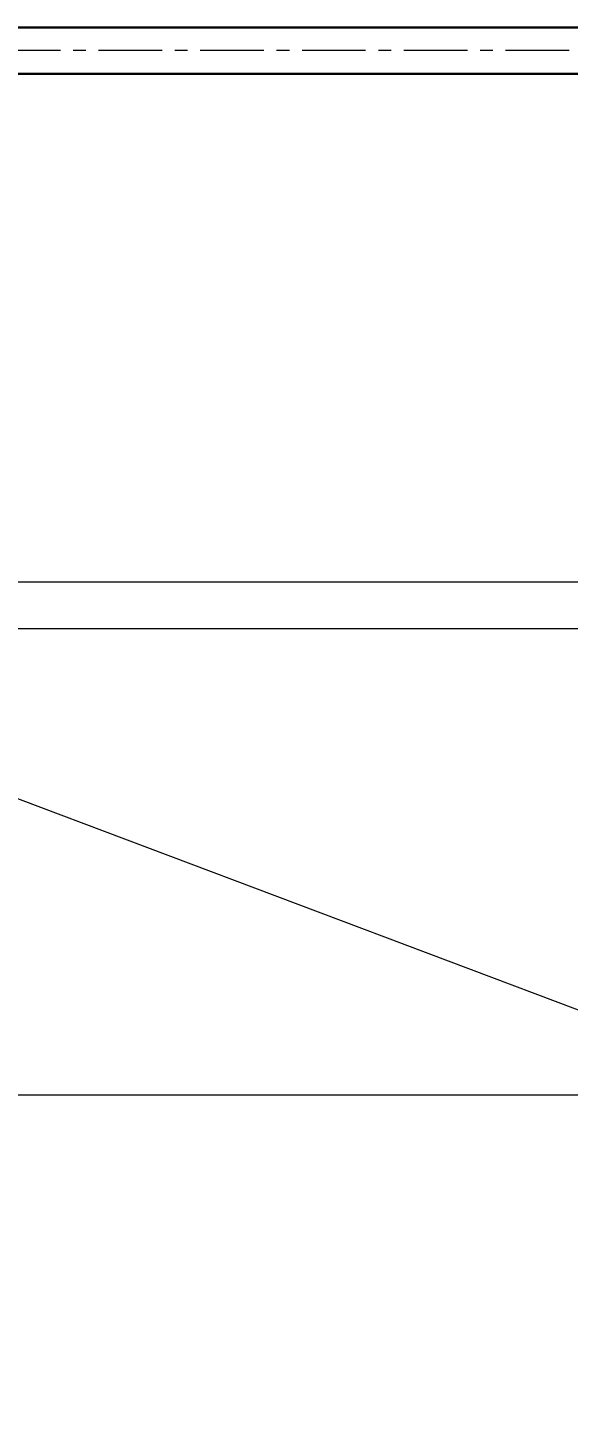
# Model space of a CAD drawing. Header units: metres. Extents: x 5205117 to 5948571, y 646915 to 1143748.
# Drawn here: x 5309238 to 5311894, y 802087 to 808887 of the extents above; entities that cross this region are included whole.
import ezdxf

# ---------------------------------------------------------------- set-up
doc = ezdxf.new("R2010")
doc.units = ezdxf.units.M
doc.header["$MEASUREMENT"] = 0
doc.header["$PDMODE"] = 35
doc.header["$PDSIZE"] = 10
for name, pattern in [('CENTER', [2, 1.25, -0.25, 0.25, -0.25]), ('DASHED', [0.75, 0.5, -0.25]), ('DOT2', [0.125, 0, -0.125])]:
    doc.linetypes.add(name, pattern=pattern)
doc.layers.get('0').update_dxf_attribs({"color": 1, "linetype": 'DASHED', "lineweight": 30})
for name, color, linetype, lineweight in [('A-Center line', 1, 'CENTER', 9), ('dim start point', 10, 'Continuous', 0), ('plot 5', 7, 'Continuous', 30)]:
    doc.layers.add(name, color=color, linetype=linetype, lineweight=lineweight)
doc.layers.add('A-GF', color=8, linetype='Continuous', lineweight=0, transparency=0.5)
doc.styles.get("Standard").update_dxf_attribs({"font": 'GOTHIC.TTF'})
doc.dimstyles.get("Standard").update_dxf_attribs({"dimtxt": 2, "dimasz": 1, "dimexe": 0, "dimexo": 0, "dimgap": 0.1, "dimtad": 1, "dimdsep": 46, "dimtxsty": 'Standard', "dimblk": 'OBLIQUE', "dimcen": 0.1, "dimclrd": 256, "dimclre": 256, "dimclrt": 256, "dimadec": 0, "dimazin": 0, "dimtfac": 1, "dimtofl": 0, "dimtmove": 1, "dimatfit": 2, "dimldrblk": 'OPEN90', "dimfxl": 1, "dimtolj": 1, "dimtzin": 0, "dimlwd": -1, "dimlwe": -1, "dimarcsym": 0})

# ---------------------------------------------------------------- blocks, each defined once
blk = doc.blocks.new('jhgduhguix')
at = {"layer": 'A-GF', "ltscale": 0.01}
for points in [[(5071777.082056999, 792695.0390057564), (5106802.780856133, 792695.0390057564)], [(5071777.082056999, 792465.0390057564), (5106802.780856133, 792465.0390057564)]]:
    blk.add_lwpolyline(points, dxfattribs=at)
blk = doc.blocks.new('_Oblique')
at = {"color": 0, "linetype": 'ByBlock', "lineweight": -2}
blk.add_line((-0.5, -0.5), (0.5, 0.5), dxfattribs=at)
blk = doc.blocks.new('*D582')
at = {"layer": 'Defpoints', "color": 0, "ltscale": 5, "transparency": 16777216}
for p in [(5299435.787202801, 808774.3059036571), (5299435.787202801, 808774.3059036571), (5313051.486001935, 803636.5305919459)]:
    blk.add_point(p, dxfattribs=at)
at = {"layer": 'dim start point', "ltscale": 5, "transparency": 16777216}
blk.add_line((5313051.486001935, 803636.5305919459), (5299435.787202801, 808774.3059036571), dxfattribs=at)
for p, rotation in [((5299435.787202801, 808774.3059036571), 159.3264012214194), ((5313051.486001935, 803636.5305919459), 339.3264012214194)]:
    blk.add_blockref('_Oblique', p, dxfattribs=dict(at, rotation=rotation))
at = {"layer": 'dim start point', "ltscale": 5, "transparency": 16777216, "insert": (5306280.752302148, 806303.7791449367), "char_height": 200, "attachment_point": 5, "rotation": 339.32640122141936}
blk.add_mtext('\\A1;14553', dxfattribs=at)
blk = doc.blocks.new('_Open90')
at = {"color": 0, "linetype": 'ByBlock', "lineweight": -2}
for p, q in [((0, 0), (-1, 0)), ((-0.5, 0.5), (0, 0)), ((0, 0), (-0.5, -0.5))]:
    blk.add_line(p, q, dxfattribs=at)
blk = doc.blocks.new('*D591')
at = {"layer": 'Defpoints', "color": 0, "ltscale": 5, "transparency": 16777216}
for p in [(5299435.787202802, 804496.3509102501), (5299435.787202802, 803636.5305919447), (5313051.486001935, 803561.2508709065)]:
    blk.add_point(p, dxfattribs=at)
at = {"layer": 'dim start point', "linetype": 'DOT2', "ltscale": 5, "transparency": 16777216}
for p, q in [((5299435.787202802, 804496.3509102501), (5299435.787202802, 803636.5305919447)), ((5313051.486001935, 803561.2508709065), (5313051.486001935, 803636.5305919447))]:
    blk.add_line(p, q, dxfattribs=at)
at = {"layer": 'dim start point', "ltscale": 5, "transparency": 16777216}
blk.add_line((5313051.486001935, 803636.5305919447), (5299435.787202802, 803636.5305919447), dxfattribs=at)
at = {"layer": 'dim start point', "ltscale": 5, "transparency": 16777216, "rotation": 180}
blk.add_blockref('_Oblique', (5299435.787202802, 803636.5305919447), dxfattribs=at)
at = {"layer": 'dim start point', "ltscale": 5, "transparency": 16777216}
blk.add_blockref('_Oblique', (5313051.486001935, 803636.5305919447), dxfattribs=at)
at = {"layer": 'dim start point', "ltscale": 5, "transparency": 16777216, "insert": (5306243.636602368, 803741.6611833791), "char_height": 200, "attachment_point": 5}
blk.add_mtext('\\A1;13616', dxfattribs=at)

msp = doc.modelspace()

# ---------------------------------------------------------------- linework, layer by layer
at = {"layer": 'A-Center line', "ltscale": 250}
msp.add_line((5348898.451222677, 808774.3059036571), (5298541.743452776, 808774.3059036571), dxfattribs=at)
at = {"layer": 'plot 5'}
msp.add_lwpolyline([(5299208.562515225, 802086.5305919455), (5299208.562515225, 808886.5305919455), (5347396.486002889, 808886.5305919455), (5347396.486002889, 805931.0793123053), (5347169.261314359, 805931.0793123053), (5347169.261314359, 808659.3059044884), (5299435.787202802, 808659.3059044884), (5299435.787202802, 802086.5305919455)], dxfattribs=at)

# ---------------------------------------------------------------- block references
at = {"layer": 'dim start point', "color": 12}
msp.add_blockref('jhgduhguix', (227658.7051458023, 13466.04030654894), dxfattribs=at)

# ---------------------------------------------------------------- dimensions: what is measured, and where the dimension line sits
at = {"layer": 'dim start point', "color": 12, "ltscale": 5}
dim = msp.add_aligned_dim(p1=(5313051.486001935, 803636.530591946), p2=(5299435.787202802, 808774.3059036571), distance=3.286840148134027e-10, dimstyle='Standard', override={"dimtxt": 200, "dimdec": 0, "dimtdec": 0, "dimfxl": 0.1}, dxfattribs=at)
dim.commit()
dim.dimension.update_dxf_attribs({"geometry": '*D582', "text_midpoint": (5306280.752302148, 806303.7791449367)})
dim = msp.add_linear_dim(base=(5299435.787202802, 803636.5305919447), p1=(5313051.486001935, 803561.2508709065), p2=(5299435.787202802, 804496.3509102501), dimstyle='Standard', override={"dimtxt": 200, "dimdec": 0, "dimtdec": 0, "dimfxl": 0.1}, dxfattribs=at)
dim.commit()
dim.dimension.update_dxf_attribs({"geometry": '*D591', "text_midpoint": (5306243.636602368, 803741.6611833791)})

doc.saveas('drawing.dxf')
